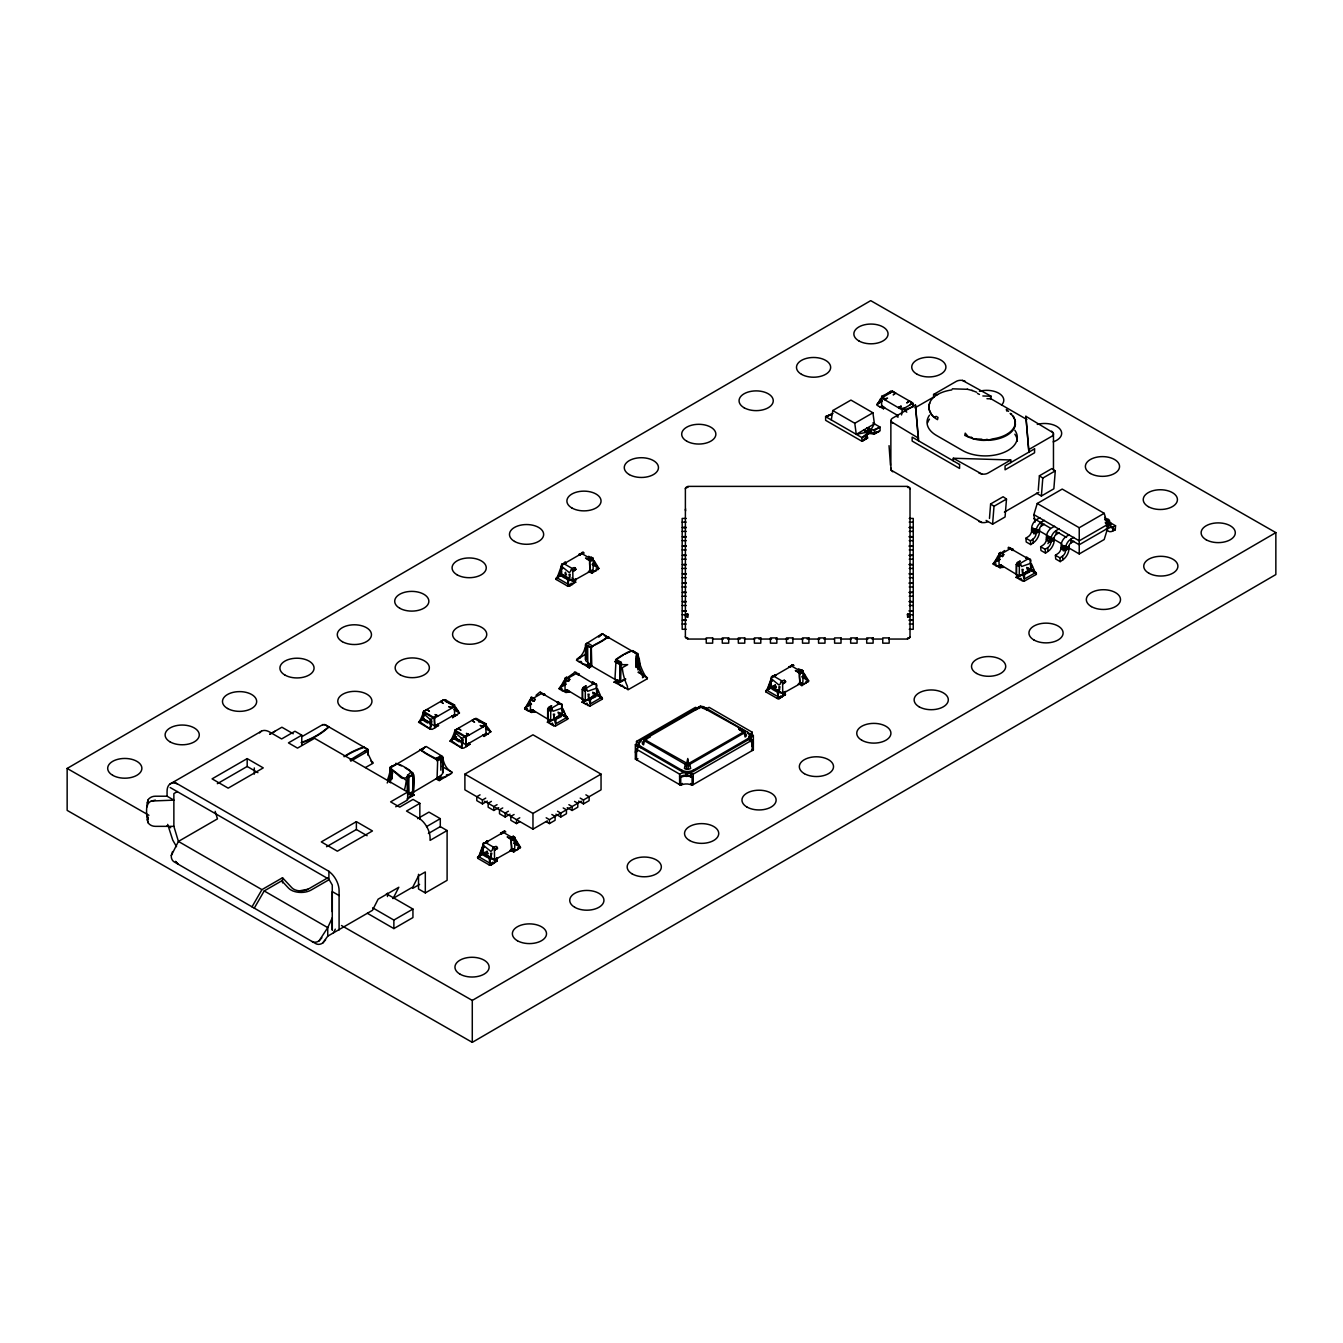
<?xml version="1.0" encoding="UTF-8"?>
<svg xmlns="http://www.w3.org/2000/svg" width="1343" height="1343" viewBox="0 0 1343 1343"><rect width="100%" height="100%" fill="white"/><g stroke="black" fill="none" stroke-linecap="round" stroke-linejoin="round"><path stroke-width="1.5" d="M332.275 911.763L332.275 891.601L339.091 895.529M494.761 859.755L514.705 848.541L514.856 838.502L511.7 839.996L507.15 836.924L510.239 838.015L513.261 836.286L514.638 837.629C507.688 838.955 514.218 849.011 510.004 850.472M573.159 580.898L593.102 569.684L593.237 559.645L590.081 561.139L585.531 558.067L588.637 559.158L591.642 557.429L593.018 558.772C586.068 560.098 592.599 570.154 588.385 571.614L592.095 573.142L598.894 568.475L594.026 560.568L593.136 560.467L594.966 562.667L593.74 563.456L597.215 566.444L592.381 564.026M782.952 693.374L802.896 682.16L803.03 672.121L799.891 673.615L795.341 670.543L798.43 671.634L801.452 669.905L802.829 671.248C795.879 672.574 802.409 682.63 798.195 684.091M312.046 941.493A8.159 6.648 -60 0 0 319.08 940.855L327.742 927.627L332.275 917.806L332.275 929.96L332.275 885.054L328.867 879.161L328.951 871.338L173.633 781.676M413.208 773.266L412.989 792.504L410.941 794.301L413.157 791.9C414.198 784.715 416.011 762.153 406.325 777.748L402.38 778.403L400.785 777.479L390.444 768.33L392.038 766.114L397.209 763.915L400.365 764.855A80.227 46.317 0 0 1 409.649 770.211L413.157 774.609L412.57 792.655M567.619 718.136L565.285 715.718L567.401 719.294L555.448 726.059L553.517 725.69L552.326 723.038L551.469 724.498L548.548 721.779L549.556 721.157C549.824 718.891 545.208 717.565 550.261 721.409L548.129 719.311L548.062 709.423L550.009 709.725L548.229 708.567L550.915 710.346L548.196 707.761L551.906 708.768L550.915 710.346L547.675 709.138L550.764 711.253L550.63 721.124L547.642 719.412L547.675 709.138L551.688 705.763L548.884 707.022L551.906 708.768L553.031 711.253L561.458 708.315L561.894 705.142L557.798 701.936L557.261 702.691L561.894 704.001M560.702 715.03L558.957 713.183L561.978 714.577L562.113 704.706L557.261 702.691M584.591 689.765L582.812 688.606L585.498 690.386L582.778 687.801L586.488 688.791L585.498 690.386L582.258 689.16L585.347 691.292L585.212 701.164L582.224 699.451L582.258 689.16L586.27 685.803L583.466 687.062L586.488 688.791L587.613 691.292L596.04 688.355L596.477 685.182L592.381 681.975L591.843 682.731L596.477 684.04M1018.598 564.967L1016.819 563.825L1019.505 565.588L1016.785 563.019L1020.495 564.01L1019.505 565.588L1016.265 564.379L1019.354 566.494L1019.219 576.382L1016.231 574.653L1016.265 564.379L1020.277 561.005L1017.474 562.264L1020.495 564.01L1021.62 566.494L1030.047 563.556L1030.484 560.384L1026.388 557.177L1025.851 557.933L1030.484 559.259M604.753 635.306C606.851 639.302 610.091 636.045 607.573 637.421L605.038 638.714A80.227 46.317 0 0 1 595.755 644.069L592.599 646.067L587.428 642.827L586.052 644.17L585.531 659.833L585.414 644.623L591.306 647.947L590.802 666.01L590.802 647.578L592.599 646.067A80.227 46.317 0 0 0 607.573 637.421L608.916 637.136L608.547 637.992L606.113 636.582M392.038 777.446L392.223 769.959L392.257 778.302M636.313 667.505L636.582 656.24M392.038 766.114L390.444 767.021L390.058 781.878L390.024 767.441L394.087 765.443M686.407 764.973L687.767 758.476L688.674 764.973M408.608 777.513L408.188 792.706L407.886 777.748L413.526 774.34L413.526 792.756L413.157 791.9L408.608 793.26L408.608 777.513L407.466 775.029M749.629 738.583L749.73 734.705L752.214 732.22L709.104 707.325A9.619 5.557 0 0 1 707.106 708.214M749.595 738.314L749.73 734.705L749.411 739.926M690.957 777.362L691.225 773.266L686.407 772.51A9.619 5.557 0 0 0 679.608 774.139L636.498 749.243L639.302 745.315A9.619 5.557 0 0 0 636.498 741.386L695.489 707.325L697.487 708.214M686.139 776.455L686.407 772.51L686.944 776.455M1106.179 529.058A9.619 5.557 -60 0 0 1108.143 528.471L1108.445 524.374L1110.997 523.149L1115.546 525.784L1115.244 529.864L1112.675 531.089A9.619 5.557 -60 0 1 1106.766 528.974M1108.143 528.471L1110.711 527.245L1110.997 523.149M1112.675 531.089L1112.978 526.993L1115.546 525.784M989.472 518.448L990.614 503.961L1003.103 496.759L1006.495 499.059L1005.068 516.971L992.595 524.173L986.098 520.429M992.595 524.173L994.005 506.261L1006.495 499.059M1038.257 490.279L1039.398 475.791L1051.888 468.589L1055.279 470.889L1053.852 488.802L1041.379 496.02L1036.511 493.2M1041.379 496.02L1042.789 478.091L1055.279 470.889M690.89 777.093L691.225 773.266L693.223 774.139L752.214 740.077A9.619 5.557 0 0 1 749.394 736.149L749.428 739.54M751.862 746.389L752.214 742.696L753.356 742.041A8.024 4.633 0 0 1 753.356 735.494L752.214 734.839A9.619 5.557 0 0 0 749.579 739.859M866.571 434.981L869.173 433.47L869.525 429.844M692.82 780.484L693.223 776.758L690.101 775.549A9.619 5.557 0 0 0 679.608 776.758L680.733 777.412A8.024 4.633 0 0 1 692.081 777.412L693.223 776.758M700.056 707.929L700.358 706.821L702.271 707.929M437.617 724.414L436.29 725.489L438.506 725.472L437.617 724.414L434.712 726.143L423.364 718.706M469.026 743.216L467.7 744.291L469.916 744.274L469.026 743.216L466.122 744.945L454.773 737.508M645.563 741.386L647.225 738.415L650.13 737.005L647.225 737.492L645.563 740.077L687.969 763.898L743.149 732.22C745.566 730.424 744.106 729.669 744.509 733.077L745.13 733.429A4.415 2.552 0 0 1 745.13 737.038L744.274 732.875A3.206 1.847 0 0 0 745.113 731.079L700.324 706.2L641.031 740.077A8.024 4.633 0 0 0 641.031 746.624L641.031 747.933L681.875 771.52A8.024 4.633 0 0 0 693.223 771.52L747.682 740.077A8.024 4.633 0 0 0 748.958 734.487M831.3 419.923L832.778 410.555L850.942 400.08L872.933 412.788L874.411 423.851L871.003 429.592L866.353 431.657L867.612 438.003L861.937 441.276L825.626 420.325L825.626 416.649L832.979 413.476M327.524 877.969L308.084 889.2A10.19 5.876 0 0 1 291.918 887.824L282.517 877.751L261.935 889.637L178.418 841.423L173.868 826.348L155.368 826.348A8.159 6.648 0 0 1 148.301 823.024C145.984 815.889 145.984 806.69 148.301 799.538A8.159 6.648 0 0 1 155.368 796.214L167.069 796.214L173.868 800.143L151.289 801.032A8.159 6.648 0 0 0 147.21 806.807M636.213 653.957L632.822 650.6L628.104 652.043A80.227 46.317 0 0 0 616.084 659.363L614.926 679.659L619.878 680.448L619.878 664.701L621.003 662.217L622.145 664.701L627.685 664.667L622.296 667.672A36.832 21.841 64.1 0 0 627.45 686.323L627.517 689.58L628.44 689.53L647.108 678.853L645.328 675.999A36.832 20.615 56 0 1 638.462 658.339L636.464 659.598L638.546 667.169M534.95 712.075L531.425 712.394L524.828 709.087L529.545 700.375L530.451 700.274L529.26 702.809L526.355 706.267L531.19 703.833M569.533 692.115L566.007 692.434L559.41 689.127L564.127 680.414L565.034 680.313L563.842 682.848L560.938 686.29L565.772 683.872M584.44 700.727L581.939 702.154L590.03 706.082L601.983 699.334L599.868 695.741L602.201 698.175M882.317 401.204L877.197 404.109L882.989 396.89L880.471 398.804L876.979 405.267L883.493 408.742L884.567 407.802L881.579 405.233M1003.54 567.317L1000.015 567.636L993.434 564.329L998.134 555.616L999.041 555.515L997.849 558.067L994.945 561.508L999.78 559.091M1018.447 575.929L1015.946 577.372L1024.037 581.301L1036.007 574.535L1033.875 570.96L1036.208 573.377M434.914 727.856L436.374 725.875L438.506 725.472L432.328 729.316L430.314 729.199L418.613 722.299L420.174 720.268A48.516 25.567 -51.1 0 0 423.129 713.167L423.633 711.404L427.04 709.608L429.34 711.32L427.04 709.608M466.323 746.658L467.8 744.677L469.916 744.274L463.738 748.118L461.723 748.001L450.023 741.101L451.584 739.07A48.516 25.567 -51.1 0 0 454.555 731.969L455.059 730.189L458.45 728.41L460.75 730.122L458.45 728.41M393.146 898.383L398.821 887.253L378.122 899.189L372.447 910.336L327.742 936.155L322.773 942.987A8.159 6.648 -60 0 1 315.739 943.625L174.254 861.937A8.159 6.648 -60 0 1 171.3 855.525L178.418 841.423L217.448 818.877L215.182 811.34M560.149 714.61L558.487 712.831L561.978 714.577M868.333 433.722L869.106 429.978M408.943 794.821L440.823 775.935L436.593 778.89L438.489 778.705L437.6 779.141L439.228 780.518L438.489 778.705L435.871 778.789L439.228 780.518L451.718 773.316L452.054 772.309L441.965 766.417M585.833 643.985L602.285 633.661L607.573 637.421M423.582 748.689L419.536 750.233L426.184 746.473L442.636 756.545M601.714 634.567L598.592 637.002L601.865 633.896M1008.005 548.162L1008.576 547.256L1011.95 549.908L1013.377 549.673L1012.991 550.512L1011.195 549.472M430.314 729.199L431.892 721.09L423.129 713.167L424.119 715.668L422.004 719.697L420.174 720.268L420.779 722.5L430.314 729.199L429.29 727.402L430.952 726.496L429.172 722.131L430.515 722.064L429.794 718.941L430.902 719.579L437.029 715.383L437.617 716.306L434.981 714.577L437.029 715.383M461.723 748.001L463.318 739.892L454.555 731.969L455.529 734.47L453.414 738.499L451.584 739.07L452.205 741.302L461.723 748.001L460.699 746.204L462.361 745.298L460.599 740.933L461.925 740.866L461.203 737.743L462.328 738.381L468.438 734.185L469.026 735.108L466.39 733.379L468.438 734.185M912.887 407.03L912.887 402.967L892.188 391.115L881.696 396.336L881.579 406.123L897.913 415.558M392.257 766.769L424.136 747.883M646.084 740.832L646.336 739.859M1010.272 548.162L1013.042 549.102L1011.95 549.908M867.612 434.074L869.307 428.182M390.444 778.453L392.005 772.41L390.024 771.151A36.832 20.615 -56 0 1 387.456 779.947M567.518 586.035L556.17 579.471L557.479 576.802L559.427 575.996L558.671 574.132L561.928 574.384L561.324 576.063L559.779 575.157L559.746 571.463L561.492 572.068L560.669 568.811L562.532 568.744L561.458 566.192L569.247 572.605L570.54 571.446C570.372 568.878 575.576 565.47 575.912 569.314L572.806 571.446L572.957 581.318L575.526 579.051L573.31 581.603L575.526 579.051L575.912 579.874L573.713 580.881L575.627 582.123L569.516 586.152L567.518 586.035L570.204 574.317L568.979 574.418L569.717 577.238L568.274 578.027L569.113 580.159L567.619 580.73L568.374 583.097L566.813 583.433L558.335 578.548L557.479 576.802L561.676 565.319L566.31 562.885L565.017 562.18L566.31 562.885M489.121 864.892L477.772 858.328L479.098 855.659L481.046 854.853L480.29 852.99L483.547 853.241L482.926 854.92L481.382 854.014L481.348 850.32L483.094 850.942L482.288 847.685L484.151 847.601L483.077 845.066L490.866 851.462L492.159 850.304C491.974 847.735 497.179 844.327 497.514 848.172L494.425 850.304L494.56 860.175L497.128 857.908L494.929 860.46L497.128 857.908L497.514 858.748L495.332 859.738L497.229 860.981L491.135 865.01L489.121 864.892L491.807 853.174L490.581 853.275L491.337 856.095L489.893 856.884L490.732 859.016L489.221 859.587L489.994 861.954L488.416 862.29L479.955 857.405L479.098 855.659L483.295 844.176L487.929 841.742L486.636 841.037L487.929 841.742M784.497 692.787L783.523 693.341L785.37 692.938L784.681 692.3L783.523 693.341L785.42 694.6L779.309 698.629L777.312 698.511L779.998 686.793L778.772 686.877L779.528 689.714L778.084 690.503L778.906 692.635L777.412 693.206L778.185 695.573L776.607 695.909L768.129 691.024L767.289 689.278L771.486 677.795L776.103 675.361L774.827 674.656L776.103 675.361M1034.983 522.276L1033.858 514.621L1037.249 503.491L1062.212 489.07L1104.198 513.311L1107.606 524.458L1107.606 528.387L1104.198 539.517L1079.235 553.937L1065.234 545.846M171.3 855.525L172.559 851.546M147.21 802.879L148.301 799.538M365.447 767.558L372.683 763.428L373.001 762.404L370.886 761.078M585.833 653.957L576.416 660.202L589.241 667.706L591.743 666.262M647.108 678.853L647.444 677.846L642.693 674.052L638.194 672.39M390.628 780.401L392.693 772.796L390.444 768.33L406.325 780.451L405.821 783.523A36.832 21.841 -64.1 0 1 404.478 789.785M453.8 706.603L455.781 707.308L459.44 712.965L452.641 717.632L454.673 714.61L454.219 704.924M485.528 728.309L489.288 729.753L486.267 727.419L485.797 724.834L490.85 731.75L484.051 736.434L486.082 733.412L485.629 723.726M534.715 711.555L530.485 709.507L530.334 699.468L533.96 701.298L535.186 699.384L531.14 697.118L530.955 698.931M569.298 691.595L565.067 689.53L564.916 679.491L568.542 681.321L569.768 679.407L566.511 677.275L564.916 678.181L565.537 678.97L572.303 674.152M1003.305 566.813L999.074 564.748L998.94 554.709L1002.55 556.539L1003.775 554.625L1000.518 552.477L998.94 553.4L999.545 554.172L1004.631 550.563M558.403 702.943L558.738 702.154L557.949 702.574L560.518 703.782M542.589 694.23L544.402 695.271L544.788 694.432L543.361 694.667L539.987 692.014L536.042 695.321M578.984 675.294L579.37 674.455L577.943 674.69L574.569 672.037L572.252 675.093M455.227 707.795L457.862 710.951L454.119 709.507M866.839 430.985L868.602 429.961L866.839 430.985L863.633 430.079L866.201 432.379L856.263 434.343L854.786 423.263L832.778 410.555M585.833 646.688L584.759 648.837A36.832 22.949 61.5 0 1 580.142 656.693L579.186 657.919L580.075 657.852L580.142 656.693L576.751 659.195M333.417 932.865L335.297 929.155M565.453 682.714L566.058 681.572M999.461 557.916L1000.065 556.791M687.717 759.886L687.717 764.671L686.407 766.282M899.055 407.047L898.652 407.802L901.287 406.073L899.055 407.047L903.369 408.742L912.434 403.504L909.446 401.037L906.928 402.816L909.446 401.037M543.361 694.667L544.452 693.861L542.438 693.659M577.943 674.69L579.034 673.884L576.265 672.944M418.613 722.299L423.633 718.656M450.023 741.101L456.687 736.635M511.213 850.555L513.714 851.999L520.513 847.332L515.645 839.425L514.738 839.325L516.568 841.524L515.343 842.313L518.834 845.301L514 842.884M799.404 684.175L801.905 685.618L808.704 680.951L803.836 673.044L802.929 672.944L804.759 675.143L803.534 675.932L807.025 678.92L802.174 676.503M252.014 906.827L261.935 889.637M254.28 908.137L264.202 890.946L281.745 880.823L288.527 888.109A14.269 8.243 0 0 0 311.173 890.023L328.901 879.799M569.516 586.152L571.245 583.231L572.101 584.692L573.343 582.577L575.627 582.123L574.015 581.351L575.627 582.123M491.135 865.01L492.864 862.088L493.72 863.549L494.963 861.434L497.229 860.981L495.634 860.208L497.229 860.981M779.309 698.629L781.038 695.708L781.911 697.168L783.137 695.036L785.42 694.6L783.825 693.827L785.42 694.6M452.641 717.632L453.984 715.517L456.738 715.248L454.824 714.778L454.891 715.668L456.738 715.248M484.051 736.434L485.394 734.319L488.147 734.05L486.233 733.58L486.3 734.47L488.147 734.05M322.74 724.901L325.207 724.784L367.898 749.394L367.898 755.135M881.696 396.336L881.881 397.528M887.001 393.952L890.778 391.098M615.396 679.541L619.123 681.774L615.396 679.541L617.528 681.489L615.396 679.541L616.42 681.17L614.204 682.126L628.44 689.53M624.545 654.427A80.227 46.317 0 0 1 631.26 651.103C638.16 650.163 641.803 662.116 638.412 669.066L638.278 663.492M867.612 438.003L863.062 440.622L866.285 436.576M1018.447 565.722L1016.651 564.681L1016.601 575.509L1020.059 579.74L1020.915 578.296L1022.107 580.931M885.255 398.804L884.567 399.677L887.555 398.149L885.255 398.804L881.864 397.075M785.151 692.132L783.12 694.079L785.319 691.527C780.719 693.341 786.36 693.089 785.319 691.527L782.751 693.794L782.616 683.923C790.221 680.666 780.568 678.165 780.35 683.923L779.041 685.081L771.268 678.668L772.343 681.22L770.462 681.287L771.285 684.544L769.539 683.94L769.573 687.633L771.117 688.539L771.721 686.861L768.481 686.609L769.237 688.472L767.289 689.278L765.963 691.947L777.312 698.511M439.228 780.518L441.797 777.58L446.363 776.405L446.497 774.844L449.939 774.34M555.801 578.514L556.858 577.742L556.17 579.471L558.285 575.895L558.487 576.818L561.089 575.106L563.59 575.324M477.42 857.371L478.477 856.616L477.772 858.328L479.904 854.752L480.106 855.676L482.708 853.963L485.209 854.182M766.232 690.487L768.095 688.371L768.297 689.295L772.275 687.196L774.172 688.036L772.393 686.928L766.232 690.487L765.963 691.947L766.652 690.218L765.611 690.99M319.08 940.855L321.884 937.767M322.773 942.987L325.577 939.899M531.425 712.394L532.466 711.303L531.274 711.303L531.425 712.394L529.511 710.413L527.363 710.581L527.346 708.617L524.828 709.087M566.007 692.434L567.048 691.326L565.856 691.343L566.007 692.434L564.094 690.453L561.945 690.621L561.928 688.64L559.41 689.127M1000.015 567.636L1001.055 566.545L999.864 566.545L1000.015 567.636L998.101 565.672L995.969 565.839L995.935 563.859L993.434 564.329M863.062 440.622L866.571 437.096M436.122 758.476L442.418 756.982L437.163 760.759L443.056 757.435L442.938 772.645L442.418 756.982L441.041 755.639L436.122 758.476A80.227 46.317 0 0 1 423.431 751.526L419.738 749.512L420.896 750.233A80.227 46.317 0 0 0 431.758 756.932L437.667 760.39L437.063 778.504L440.672 776.506M424.103 718.908L423.364 719.596L423.398 711.488L443.324 699.938L445.154 699.686L454.908 705.31L447.169 701.869M455.512 737.71L454.773 738.398L454.807 730.29L474.75 718.74L476.564 718.488L486.317 724.112L478.595 720.671L478.981 722.181M501.829 833.701L501.375 832.912L504.632 831.3L501.829 833.701L500.586 833.029L500.872 833.852L503.507 831.955C496.809 837.629 504.33 828.48 505.774 831.955M895.244 393.046L893.196 394.892L895.831 393.163L892.188 391.115M302.007 742.729A80.227 46.317 0 0 0 328.867 726.899L325.359 729.501A80.227 46.317 0 0 1 305.986 740.698L301.117 742.561M902.462 408.742L901.556 414.953M582.039 552.443C584.759 551.234 578.85 556.64 578.984 554.172C580.713 556.791 583.198 550.059 584.155 553.098M791.833 664.903C794.569 663.711 788.643 669.099 788.777 666.648C790.523 669.267 792.991 662.535 793.965 665.574M500.872 833.852L504.632 831.3M589.241 667.706L586.236 664.953L589.241 667.706L590.87 666.329L589.98 665.91L589.241 667.706L585.548 664.483L582.107 663.593L581.234 661.528L578.531 661.528M866.839 433.755L861.937 437.617L861.937 441.276M572.806 571.446L575.912 569.314L572.655 570.523L571.682 568.945M494.425 850.304L497.514 848.172L494.274 849.397L493.284 847.802M420.896 750.233L425.613 746.725M592.599 646.067L591.306 647.947L587.646 645.832L587.798 663.694L619.526 682.009M782.616 683.923L785.705 681.791L782.465 682.999L781.475 681.421M531.929 697.235L530.552 698.595L533.96 701.298M566.511 677.275L565.134 678.618L568.542 681.321M1000.518 552.477L999.142 553.836L1002.55 556.539M1030.753 544.587L1026.203 541.968L1025.918 538.224L1028.469 536.478A4.818 2.787 -60 0 0 1031.508 531.643L1036.041 534.262A4.818 2.787 -60 0 1 1033.019 539.097L1030.45 540.843L1030.753 544.587L1033.304 542.841A9.619 5.557 -60 0 0 1039.448 532.634L1034.916 530.015A9.619 5.557 -60 0 1 1033.825 533.876M1045.492 553.098L1040.959 550.479L1040.657 546.735L1043.226 545.006A4.818 2.787 -60 0 0 1046.264 540.155L1050.797 542.773A4.818 2.787 -60 0 1 1047.758 547.625L1045.19 549.354L1045.492 553.098L1048.06 551.369A9.619 5.557 -60 0 0 1054.205 541.145L1049.655 538.526A9.619 5.557 -60 0 1 1047.943 543.663M1060.248 561.626L1055.699 558.99L1055.413 555.247L1057.982 553.517A4.818 2.787 -60 0 0 1061.004 548.683L1065.536 551.301A4.818 2.787 -60 0 1 1062.514 556.136L1059.946 557.882L1060.248 561.626L1062.817 559.88A9.619 5.557 -60 0 0 1068.944 549.656L1064.411 547.037A9.619 5.557 -60 0 1 1063.32 550.899M773.4 687.801L774.827 686.844M451.231 707.442L451.701 708.164L448.713 706.653L451.231 707.442L454.219 705.444M482.641 726.244L483.111 726.966L480.123 725.438L482.641 726.244L485.629 724.246M877.197 404.109L882.317 400.969M486.703 842.447L486.233 841.658L485.041 842.917L503.155 832.459M67.15 768.448L870.717 300.647L1275.85 532.617L1275.85 574.552L472.283 1042.353L67.15 810.383L67.15 768.448L148.905 815.268M472.283 1042.353L472.283 1000.417L1275.85 532.617M169.99 784.01L261.432 731.196M563.842 563.825L581.553 553.601M269.825 734.185L281.896 727.218L293.227 733.765M269.977 734.185L275.08 731.23M177.444 791.531L173.868 793.595L173.868 826.348M556.438 578.01L562.599 574.451M247.179 758.61L212.076 778.856L228.176 788.156L263.262 767.894L247.179 758.61L247.179 766.467L217.348 783.691M575.526 569.617L573.713 570.657L575.526 569.617L574.485 567.602M591.273 570.439L589.527 571.363L592.498 570.523L590.114 571.413L589.611 561.475L591.273 559.695L589.409 560.635L593.018 558.772L588.855 559.897L591.642 557.429L593.237 558.335L588.587 556.338M892.894 391.468L881.612 397.964L901.556 409.531L904.796 407.651M301.772 745.264L301.772 735.175L288.443 742.88L297.508 748.118L314.531 738.297L407.651 792.051L407.651 799.908L395.732 806.79M302.209 736.468L323.092 724.414M854.786 423.263L872.933 412.788M856.263 434.343L874.411 423.851M909.647 404.847L912.434 402.967M915.439 404.965L892.742 418.059A6.413 3.71 0 0 0 891.08 421.635L918.444 438.137L918.444 440.756L915.439 404.965L918.444 438.137M933.586 397.092L933.586 394.473L956.283 381.378A6.413 3.71 0 0 1 962.478 380.422L991.067 396.219L991.067 398.837L986.954 398.72M867.612 434.343L861.937 437.617L825.626 416.649L832.291 413.812M868.602 429.961L867.041 428.115L874.411 430.398L880.085 427.124L880.085 430.801L874.411 434.074L869.173 433.47M914.969 407.852L934.056 396.823M364.356 751.442L367.898 749.394L363.399 747.061A80.227 46.317 0 0 0 343.926 756.646M350.053 759.97L367.445 749.394M350.741 761.145L368.133 751.106L367.445 749.931M433.974 717.363L434.712 726.143L454.673 714.61M533.289 698.276L541.464 693.576M567.871 678.316L576.046 673.598M525.046 707.929L531.526 704.185M559.628 687.969L566.108 684.225M409.514 776.724L413.157 774.609L409.363 775.985M465.383 736.165L466.122 744.945L486.082 733.412M550.999 708.5L559.158 703.782M585.582 688.539L593.74 683.822M356.382 821.647L321.296 841.91L337.378 851.193L372.464 830.948L356.382 821.647L356.382 829.521L326.55 846.728M407.651 792.051L390.628 801.872L399.71 807.126L413.04 799.421L419.839 803.349L419.839 819.381M412.385 793.142L414.265 794.938L407.13 799.051L409.984 796.315L414.265 794.938L412.183 793.814L414.265 794.938L410.673 795.996L411.478 794.871L414.265 794.938M624.898 688.304L622.027 685.148L621.339 686.239L617.662 682.664L614.204 682.126L616.706 680.683M553.517 725.69L547.356 722.131L549.858 720.687M560.3 715.181L550.999 720.553L557.983 716.91M594.882 695.221L585.582 700.593L594.311 696.027M551.553 720.704L560.149 715.752M586.136 700.744L594.731 695.792M625.099 678.97L620.097 681.858L625.284 679.038M620.667 682.009L625.804 679.054M485.73 798.111L482.473 799.992L464.896 789.835L464.896 774.122L532.97 734.806L601.043 774.122L601.043 789.835L583.466 799.992L580.21 798.111M1010.742 462.596L1010.742 459.977L988.045 473.089A6.413 3.71 0 0 1 981.851 474.045L953.278 458.248L953.278 460.867M1028.889 449.502L1051.586 436.408A6.413 3.71 0 0 0 1053.248 432.815L1025.884 416.313L1028.889 452.121L1025.884 416.313M419.839 803.349L406.509 811.054L418.546 818.005A16.301 9.418 60 0 1 430.079 837.965L430.079 840.382L447.101 830.545L447.101 880.336L425.311 892.91L418.512 888.982L418.512 874.31M417.606 818.659L428.954 812.112L440.286 818.659L440.286 826.935M480.055 794.838L476.799 796.718L476.799 800.646L482.473 803.92L487.341 801.116M426.503 826.633L440.286 818.659M428.383 833.499L440.286 826.616L447.101 830.545M491.387 801.402L488.147 803.265L488.147 807.193L493.821 810.467L498.689 807.663M484.605 801.217L493.821 806.539L497.061 804.675M1004.396 512.119L1038.878 492.209M502.735 807.949L499.495 809.812L499.495 813.74L505.169 817.014L510.038 814.211M495.349 807.428L505.169 813.086L508.409 811.222M514.084 814.496L510.844 816.359L510.844 820.304L516.518 823.578L519.758 821.698M753.356 735.494L753.356 749.898L692.081 785.286A8.024 4.633 0 0 0 680.733 785.286L635.357 759.08L635.357 744.66L636.498 744.005L638.58 745.818A9.619 5.557 0 0 1 639.117 746.859M700.022 707.325L645.563 738.768L645.563 740.077M506.093 813.623L516.518 819.65L519.758 817.769M1039.868 517.71L1036.796 519.472A7.387 4.264 -60 0 0 1031.659 527.413L1036.208 530.049A7.387 4.264 -60 0 1 1041.345 522.091L1044.401 520.329M464.896 774.122L532.97 813.422L601.043 774.122M483.295 843.051L484.672 842.833M773.232 676.536L791.346 666.078M392.844 898.568L412.838 887.018L418.512 875.888L425.311 871.96L425.311 892.91M1039.532 529.176L1036.125 531.14L1031.575 528.521L1031.575 530.77L1034.983 528.806L1039.532 531.425L1039.532 529.176A2.568 1.477 -60 0 1 1041.345 526.02L1041.345 522.091M412.704 888.361L419.604 884.365M1041.345 526.02L1044.401 524.257M1031.575 530.77L1036.125 533.389L1039.532 531.425M1001.878 553.534L1010.054 548.817M486.2 851.898L482.674 853.057L483.077 843.74L486.905 841.809M774.877 676.066L774.407 675.277L771.268 677.359L770.865 686.676L774.391 685.518M478.058 856.868L484.219 853.309L485.981 854.417M1054.608 526.221L1051.552 527.984A7.387 4.264 -60 0 0 1046.415 535.941L1050.948 538.56A7.387 4.264 -60 0 1 1056.085 530.603L1059.157 528.84M497.128 848.474L495.332 849.515L497.128 848.474L496.087 846.459M512.875 849.296L511.129 850.22L514.117 849.38L511.733 850.27L511.23 840.332L512.875 838.552L511.011 839.493L514.638 837.629L510.474 838.754L513.261 836.286L514.856 837.193M785.319 682.093L783.523 683.134L785.319 682.093L784.278 680.062M801.066 682.915L799.32 683.839L802.308 682.999L799.908 683.889L799.421 673.951L801.066 672.171L799.203 673.112L802.829 671.248L798.649 672.373L801.452 669.905L803.03 670.812L798.397 668.814M516.854 819.834L532.97 829.135L547.306 820.858M546.181 817.769L549.421 819.65L559.846 813.623M557.53 811.222L560.77 813.086L570.59 807.428M568.878 804.675L572.118 806.539L581.334 801.217M993.635 563.187L1000.115 559.443M546.181 821.698L549.421 823.578L555.095 820.304L555.095 816.359L551.855 814.496M555.901 814.211L560.77 817.014L566.444 813.74L566.444 809.812L563.204 807.949M567.25 807.663L572.118 810.467L577.792 807.193L577.792 803.265L574.552 801.402M578.598 801.116L583.466 803.92L589.124 800.646L589.124 796.718L585.884 794.838M1054.272 537.687L1050.864 539.651L1046.331 537.032L1046.331 539.282L1049.739 537.318L1054.272 539.936L1054.272 537.687A2.568 1.477 -60 0 1 1056.085 534.548L1056.085 530.603M1056.085 534.548L1059.157 532.768M496.306 859.167L495.332 859.738L497.179 859.319L496.49 858.681M372.666 907.818L393.868 920.073L412.939 909.06L412.939 917.571L393.868 928.584L367.361 913.274M1046.331 539.282L1050.864 541.9L1054.272 539.936M1037.249 503.491L1079.235 527.732L1104.198 513.311M1069.364 534.732L1066.308 536.512A7.387 4.264 -60 0 0 1061.155 544.452L1065.704 547.071A7.387 4.264 -60 0 1 1070.841 539.131L1073.896 537.351M1019.589 563.758L1027.748 559.041M1069.028 546.198L1065.62 548.162L1061.088 545.543L1061.088 547.81L1064.479 545.846L1069.028 548.464L1069.028 546.198A2.568 1.477 -60 0 1 1070.841 543.059L1070.841 539.131M1070.841 543.059L1073.896 541.279M644.439 740.732L643.582 744.895A4.415 2.552 0 0 1 643.582 741.286L644.439 738.113A3.206 1.847 0 0 0 644.439 740.732L685.283 764.318A3.206 1.847 0 0 0 689.815 764.318L744.274 732.875M1106.464 526.842L1109.872 524.878L1109.872 522.612L1106.464 524.576A2.568 1.477 -60 0 0 1106.229 523.669M1107.606 524.458L1079.235 540.826L1033.858 514.621M1028.889 570.439L1019.589 575.794L1024.827 573.058M1020.143 575.962L1028.738 570.993M1061.088 547.81L1065.62 550.429L1069.028 548.464M1107.606 528.387L1079.235 544.754L1071.983 540.574M641.031 746.624L681.875 770.211A8.024 4.633 0 0 0 693.223 770.211L747.682 738.768A8.024 4.633 0 0 0 747.682 732.22L703.43 706.67L700.324 706.2L700.744 707.089M423.633 711.404L434.662 718.001L454.673 706.485L443.324 699.938M455.059 730.189L466.088 736.803L486.082 725.287L474.75 718.74M642.458 677.745L643.196 677.308A36.496 17.073 59.2 0 1 638.664 667.723M421.299 719.999L423.952 718.555M452.709 738.801L455.361 737.357M581.939 702.154L584.087 701.012L583.131 701.801L586.052 704.538L586.908 703.077L588.1 705.713M547.356 722.131L549.556 721.157L548.011 720.268L549.102 719.462M1015.946 577.372L1018.145 576.416L1017.104 574.871M440.823 701.449L443.072 703.396L440.823 701.449L444.231 699.686M472.249 720.251L474.482 722.198L472.249 720.251L475.657 718.488M614.204 682.126L616.42 681.17L615.749 679.843M565.084 563.59L564.614 562.801L561.458 564.883L561.609 574.77M589.611 561.475L593.237 559.645M799.421 673.951L803.03 672.121M511.23 840.332L514.856 838.502M583.03 552.443L579.773 554.055L580.226 554.844M792.823 664.919L789.566 666.531L790.02 667.32M679.608 774.139L679.608 784.631L681.438 783.792M602.856 633.913L603.276 634.332M575.14 672.289L576.113 672.289M540.558 692.249L544.402 695.271M1009.147 547.508L1012.807 549.908M873.689 433.722L878.96 431.456L871.943 433.319L870.919 429.76M873.42 429.961L880.085 427.124L872.832 422.944M912.552 406.929L904.04 409.917L903.369 408.742M437.063 778.504L440.219 777.396L437.7 778.537L442.636 773.618L442.636 757.855M565.302 562.952L561.676 564.194L563.053 563.976M775.096 675.428L771.486 676.671L772.846 676.452M771.402 687.247L774.978 686.038L773.232 687.28M872.849 433.47L878.96 431.456M825.626 416.649L831.502 414.735M583.685 699.502L582.593 700.307L584.138 701.197L582.711 699.35L582.644 689.463L584.44 690.503M151.289 801.032L155.368 800.143M299.405 890.862L308.084 889.2M1025.851 557.933L1027.328 557.395L1026.539 557.832L1029.107 559.041M591.843 682.731L593.321 682.177L592.532 682.613L595.1 683.822M631.26 651.103L637.807 653.521L638.177 659.782M884.567 407.802L882.838 407.114L884.248 407.718L883.493 408.742L882.015 407.063L879.514 406.761M395.849 763.26L397.209 763.915A80.227 46.317 0 0 1 401.322 765.846M396.135 764.016L397.209 763.915M952.305 388.815L967.548 389.302M897.242 416.985L898.266 416.968M686.189 518.432L682.177 518.432L682.177 527.363L686.189 527.363M909.228 518.432L913.24 518.432L913.24 527.363L909.228 527.363M682.177 522.125L686.189 522.125M909.228 522.125L913.24 522.125M686.189 527.681L682.177 527.681L682.177 536.629L686.189 536.629M909.228 527.681L913.24 527.681L913.24 536.629L909.228 536.629M682.177 531.392L686.189 531.392M909.228 531.392L913.24 531.392M686.189 536.948L682.177 536.948L682.177 545.896L686.189 545.896M909.228 536.948L913.24 536.948L913.24 545.896L909.228 545.896M682.177 540.658L686.189 540.658M909.228 540.658L913.24 540.658M686.189 546.215L682.177 546.215L682.177 555.163L686.189 555.163M909.228 546.215L913.24 546.215L913.24 555.163L909.228 555.163M682.177 549.925L686.189 549.925M909.228 549.925L913.24 549.925M686.189 555.482L682.177 555.482L682.177 564.429L686.189 564.429M909.228 555.482L913.24 555.482L913.24 564.429L909.228 564.429M682.177 559.192L686.189 559.192M909.228 559.192L913.24 559.192M686.189 564.748L682.177 564.748L682.177 573.696L686.189 573.696M909.228 564.748L913.24 564.748L913.24 573.696L909.228 573.696M682.177 568.442L686.189 568.442M909.228 568.442L913.24 568.442M686.189 574.015L682.177 574.015L682.177 582.946L686.189 582.946M909.228 574.015L913.24 574.015L913.24 582.946L909.228 582.946M682.177 577.708L686.189 577.708M909.228 577.708L913.24 577.708M686.189 583.265L682.177 583.265L682.177 592.213L686.189 592.213M909.228 583.265L913.24 583.265L913.24 592.213L909.228 592.213M682.177 586.975L686.189 586.975M909.228 586.975L913.24 586.975M686.189 592.532L682.177 592.532L682.177 601.479L686.189 601.479M909.228 592.532L913.24 592.532L913.24 601.479L909.228 601.479M682.177 596.242L686.189 596.242M909.228 596.242L913.24 596.242M686.189 601.798L682.177 601.798L682.177 610.746L686.189 610.746M909.228 601.798L913.24 601.798L913.24 610.746L909.228 610.746M682.177 605.508L686.189 605.508M909.228 605.508L913.24 605.508M686.189 611.065L682.177 611.065L682.177 620.013L686.189 620.013M909.228 611.065L913.24 611.065L913.24 620.013L909.228 620.013M682.177 614.775L688.187 614.775M907.213 614.775L913.24 614.775M686.189 620.332L682.177 620.332L682.177 629.279L686.189 629.279M909.228 620.332L913.24 620.332L913.24 629.279L909.228 629.279M682.177 624.025L686.189 624.025M909.228 624.025L913.24 624.025M706.636 639.05L687.784 639.05L687.784 638.043A2.401 1.393 0 0 1 685.383 636.649L685.383 488.768A2.401 1.964 0 0 1 687.784 486.804M712.915 639.05L723.39 639.05M727.57 639.05L740.127 639.05M744.324 639.05L754.783 639.05M758.98 639.05L771.537 639.05M775.717 639.05L788.291 639.05M792.471 639.05L802.946 639.05M807.126 639.05L819.683 639.05M823.88 639.05L834.339 639.05M840.617 639.05L851.093 639.05M855.273 639.05L867.847 639.05M872.027 639.05L882.485 639.05M888.781 639.05L907.616 639.05L907.616 638.043A2.401 1.393 0 0 0 910.017 636.649L910.017 488.768A2.401 1.964 0 0 0 907.616 486.804M933.586 394.473L937.699 394.607M982.858 395.967L991.067 396.219M953.278 458.248L1010.742 459.977M988.045 521.554A6.413 3.71 0 0 1 981.851 522.511L891.08 470.117A6.413 3.71 0 0 1 891.08 468.203M971.845 390.393L976.646 392.223M967.229 389.218L972.332 390.511M177.36 783.808L174.556 783.053A16.301 9.418 60 0 0 167.069 791.195L167.069 796.214M739.372 729.87L741.621 730.911M363.399 747.061L364.205 747.312A80.227 46.317 0 0 0 359.941 748.874M690.554 783.54L693.223 784.631L693.223 774.139M962.478 380.422L965.365 381.378M978.98 473.089L981.851 474.045M978.98 521.554L981.851 522.511M619.878 664.701L620.281 679.894L619.878 664.701L614.96 661.528L620.03 663.795L615.447 660.135L619.643 657.365A80.227 46.317 0 0 1 623.286 655.132M598.256 569.583L596.242 568.794L596.208 570.775L589.073 571.732L591.105 571.48L592.095 573.142M808.066 682.059L806.035 681.27L806.001 683.251L798.867 684.208L800.898 683.956L801.905 685.618M519.875 848.44L517.844 847.651L517.827 849.632L510.676 850.589L512.724 850.337L513.714 851.999M592.112 666.094L588.268 664.6L591.306 665.238L585.833 660.806L585.833 645.043M1011.615 413.98L1010.137 413.392L1013.814 416.867L1015.392 421.736L1014.553 426.184A29.563 17.073 0 0 1 992.544 438.892C983.512 442.233 973.138 439.497 964.761 435.367L965.231 433.151L968.723 437.298L971.392 437.197L973.222 438.792L981.699 439.195L983.194 440.336L987.139 439.329L988.364 440.336A29.731 17.157 0 0 0 1015.392 424.724L1015.056 419.923L1012.723 415.977M587.798 663.694L591.306 665.238L587.646 663.123M1003.775 554.625L1002.079 556.187L998.94 554.709M569.768 679.407L568.072 680.985L564.916 679.491M535.186 699.384L533.49 700.945L530.334 699.468M1027.563 568.425L1030.568 569.835L1030.702 559.947L1027.58 558.151M593.539 693.206L596.561 694.616L596.695 684.745L593.572 682.932M565.588 577.087L572.588 580.747L563.288 575.375M775.398 689.563L782.381 693.223L773.081 687.851M487.207 855.944L494.19 859.604L484.89 854.232M324.519 724.431L328.531 726.731M167.069 825.66L170.712 827.741M341.475 925.528L472.283 1000.417M990.026 398.25L1026.908 419.536M1105.339 519.993L1109.872 522.612M1105.339 522.259L1109.872 524.878M1105.407 523.048L1109.939 525.667A4.818 2.787 -60 0 0 1112.978 526.993M1110.711 527.245L1115.244 529.864M1033.858 518.549L1050.192 527.984M1057.445 532.181L1066.527 537.418M867.041 428.115L869.76 429.693M1038.995 530.703L1061.742 543.831M863.633 430.079L866.353 431.657M1025.918 538.224L1030.45 540.843M1040.657 546.735L1045.19 549.354M1055.413 555.247L1059.946 557.882M1010.624 548.666L1028.738 559.124M1000.904 565.504L1002.768 566.595L999.662 565.588L1002.55 565.974L1000.753 564.933L1019.018 575.962M791.917 666.229L800.092 670.946M582.123 553.752L590.282 558.47M774.223 676.452L782.381 681.17M564.413 563.976L572.588 568.693M773.232 688.405L781.811 693.374M563.439 575.946L572.017 580.898M604.333 635.071L636.062 653.386M616.084 659.363L621.003 662.217M576.617 673.447L594.882 684.477M566.897 690.285L568.76 691.393L565.655 690.369L568.542 690.755L566.746 689.714L585.011 700.744M688.674 766.282L687.918 762.337M542.035 693.408L558.369 702.859M532.315 710.246L534.161 711.354L531.073 710.329L533.96 710.716L532.164 709.675L550.429 720.704M423.481 712.294L432.547 717.531M454.891 731.096L463.973 736.333M503.726 832.61L511.901 837.327M301.772 735.175L294.956 731.247L281.627 738.952L269.59 732.002A16.301 9.418 60 0 0 259.602 732.892M486.032 842.833L494.19 847.551M485.041 854.803L493.636 859.755M247.179 766.467L257.906 772.661M356.382 829.521L367.109 835.715M386.431 893.75L412.939 909.06M170.158 787.518L328.867 879.161M264.202 890.946L327.742 927.627L327.742 936.155M802.006 677.006L808.704 680.951M592.213 564.53L598.894 568.475M454.421 709.994L459.44 712.965M485.83 728.796L490.85 731.75M513.815 843.387L520.513 847.332M751.492 750.099L752.214 750.552L752.214 740.077M1016.651 564.681L1019.354 566.494M582.644 689.463L585.347 691.292M548.062 709.423L550.764 711.253M636.448 653.302L638.026 655.535L635.793 659.984L637.841 667.589M1039.398 475.791L1042.789 478.091M990.614 503.961L994.005 506.261M638.345 672.071L641.753 674.455M751.022 741.856L753.356 743.351A8.024 4.633 0 0 0 752.349 744.056M905.35 411.092L906.777 412.15M587.798 645.093L591.306 647.947L591.524 665.876L591.239 646.587M571.883 577.994L574.686 580.31L573.713 580.881L575.576 580.461L574.888 579.823M328.951 871.338L331.587 873.705A16.301 9.418 60 0 1 339.091 890.51L339.091 929.96M1051.586 431.153L1053.248 432.815M891.08 421.635L892.742 423.297M891.08 470.117L892.742 471.779M912.434 403.504L913.122 404.679M176.521 846.661L172.743 840.114L167.69 824.384M513.714 840.584L514.319 841.725M1036.007 574.535L1031.491 563.875L1030.551 565.218L1032.431 566.528L1030.232 569.432L1031.928 570.49L1033.489 569.197L1032.733 571.06L1034.681 571.866L1033.841 573.612L1025.364 578.497L1023.786 578.161L1021.973 569.382L1023.198 569.466L1022.443 572.286L1025.548 574.183L1024.323 574.888L1023.886 573.092L1023.047 575.224L1024.558 575.794L1024.037 581.301M601.983 699.334L597.484 688.674L596.544 690L598.424 691.309L596.225 694.23L597.92 695.271L599.482 693.978L598.726 695.842L600.674 696.664L599.817 698.394L591.356 703.296L589.778 702.943L587.965 694.163L589.191 694.264L588.435 697.084L591.541 698.964L590.299 699.669L589.879 697.873L589.04 700.005L590.534 700.576L590.03 706.082M567.401 719.294L562.902 708.634L561.962 709.977L563.842 711.286L561.643 714.191L563.338 715.231L564.899 713.956L564.144 715.819L566.091 716.625L565.235 718.354L556.774 723.256L555.196 722.92L553.383 714.14L554.609 714.224L553.853 717.044L556.959 718.925L555.717 719.647L555.297 717.85L554.458 719.982L555.952 720.536L555.448 726.059M1008.526 411.378L1006.327 409.43L1006.797 411.092M372.683 763.428L368.133 754.078L368.133 751.106M979.45 394.439L977.435 393.432M147.21 819.7L148.301 823.024M870.449 429.743L871.003 433.252M452.054 772.309L449.939 770.882A36.832 22.949 -61.5 0 1 443.056 759.181M743.149 732.22L742.192 730.139L738.583 728.896L742.192 731.23L743.149 733.53M1062.514 556.136L1062.817 559.88M1047.758 547.625L1048.06 551.369M1033.019 539.097L1033.304 542.841M889.049 445.675L890.476 465.232M619.778 666.078L620.516 681.438L621.238 663.912M869.979 429.76L870.079 433.319M440.907 762.388L440.672 757.905L437.163 760.759L440.823 758.644L440.823 770.177M466.088 736.803L466.122 744.945M434.662 718.001L434.712 726.143M1079.235 527.732L1079.235 553.937M1065.62 548.162L1065.62 550.429M1053.466 433.789L1053.466 470.134M1050.864 539.651L1050.864 541.9M1036.125 531.14L1036.125 533.389M890.862 420.678L890.862 469.16M874.411 430.398L874.411 434.074M752.214 732.22L752.214 736.417M747.682 732.22L747.682 733.53M747.682 738.768L747.682 740.077M703.43 706.67L703.43 708.634M698.897 706.67L698.897 708.634M693.223 770.211L693.223 771.52M692.081 777.412L692.081 785.286M689.815 764.318L690.671 768.481A4.415 2.552 0 0 1 684.426 768.481L685.283 764.318M688.674 763.663L687.969 769.136L686.407 768.901L686.407 763.663M681.875 770.211L681.875 771.52M680.733 777.412L680.733 785.286M641.031 740.077L641.031 741.386A8.024 4.633 0 0 0 641.031 747.933M638.026 654.226L638.026 669.972M636.632 656.291L636.632 666.38M636.498 741.386L636.498 745.583M636.498 749.243L636.498 759.735A9.619 5.557 0 0 0 637.925 758.661M636.213 655.266L636.213 667.404M583.466 799.992L583.466 803.92M572.118 806.539L572.118 810.467M560.77 813.086L560.77 817.014M549.421 819.65L549.421 823.578M532.97 813.422L532.97 829.135M516.518 819.65L516.518 823.578M505.169 813.086L505.169 817.014M493.821 806.539L493.821 810.467M482.473 799.992L482.473 803.92M408.792 794.25L407.953 776.959M407.231 776.724L407.231 792.101M393.868 920.073L393.868 928.584M391.854 769.522L391.854 779.192M390.444 767.021L390.444 782.784M387.472 893.145L387.472 896.553M282.517 877.751L282.517 882.871M254.297 767.944L254.297 774.156M1108.445 524.374A4.818 2.787 -60 0 1 1107.068 524.677M1104.634 517.391A7.387 4.264 -60 0 1 1105.255 519.002L1109.788 521.621A7.387 4.264 -60 0 0 1104.651 519.607M344.815 756.562A80.227 46.317 0 0 1 358.564 749.428M910.017 488.768A2.401 1.393 0 0 0 907.616 487.391L907.616 486.384L687.784 486.384L687.784 487.391A2.401 1.393 0 0 0 685.383 488.768M687.784 638.613A2.401 1.964 0 0 1 685.383 636.649M910.017 636.649A2.401 1.964 0 0 1 907.616 638.613M685.702 509.047A2.401 1.393 0 0 0 685.383 509.736A2.401 1.964 0 0 0 685.702 510.726M951.784 389.94A29.563 17.073 0 0 0 929.776 402.648C926.788 409.447 931.505 416.548 937.532 419.654L938.002 417.438L936.172 416.347L934.191 417.354L931.606 414.769L928.936 409.011L928.936 406.006A29.731 17.157 0 0 1 929.843 403.068M1014.855 430.297A32.098 18.533 0 0 1 1003.036 452.792A32.098 18.533 0 0 1 962.528 450.493L936.424 435.417A32.098 18.533 0 0 1 929.474 415.222M1014.855 434.225A32.098 18.533 0 0 1 1017.306 441.31M927.644 422.625A32.098 18.533 0 0 1 929.474 419.15M699.082 707.442A8.024 4.633 0 0 0 695.489 708.634L695.489 709.943A8.024 4.633 0 0 1 697.151 709.205M703.245 707.442A8.024 4.633 0 0 1 706.838 708.634L706.838 709.943A8.024 4.633 0 0 0 705.176 709.205M679.608 784.631A9.619 5.557 0 0 1 682.479 783.473M753.356 749.898A8.024 4.633 0 0 1 752.349 749.209M636.347 758.375A8.024 4.633 0 0 1 635.357 759.08M635.357 752.533A8.024 4.633 0 0 1 636.347 753.222M635.357 744.66A8.024 4.633 0 0 1 637.556 748.84M637.102 749.713A8.024 4.633 0 0 1 635.357 751.207L636.498 751.862A9.619 5.557 0 0 0 637.69 751.022M890.426 391.568A48.516 22.495 56.5 0 1 890.124 393.23M405.2 767.944A80.227 46.317 0 0 1 412.183 772.561M389.806 780.518A36.496 17.073 -59.2 0 1 389.235 782.012M388.882 778.789A36.58 16.771 -58.9 0 1 387.204 782.986M643.885 677.04A36.546 17.224 58.8 0 1 639.335 667.303M446.145 701.734A48.516 22.495 -56.5 0 1 445.826 700.072M1037.3 424.422A17.09 9.871 0 0 1 1059.711 428.753A17.09 9.871 0 0 1 1053.197 441.864M979.416 391.283A17.09 9.871 0 0 1 999.259 393.499A17.09 9.871 0 0 1 1001.542 405.099M525.717 707.039L524.609 708.483L525.717 707.039M560.3 687.079L559.192 688.523L560.3 687.079M994.307 562.281L993.199 563.741L994.307 562.281M566.796 716.776L567.854 718.74L566.796 716.776M601.379 696.799L602.436 698.763L601.379 696.799M1035.386 572.017L1036.443 573.981L1035.386 572.017M619.123 663.173L615.312 661.797L619.123 663.173M487.056 851.261L486.619 853.006L488.097 853.846L487.056 851.261M565.437 572.403L565 574.149L566.494 574.989L565.437 572.403M775.247 684.88L774.793 686.626L776.288 687.465L775.247 684.88M428.165 721.577L427.779 723.054L424.64 721.258L425.127 719.831L428.165 721.577M459.575 740.379L459.188 741.856L456.049 740.06L456.536 738.633L459.575 740.379M488.684 856.196L488.231 857.976L489.473 858.681L488.684 856.196M567.065 577.339L566.612 579.118L567.854 579.823L567.065 577.339M776.875 689.815L776.405 691.595L777.647 692.3L776.875 689.815M409.514 794.015L413.157 791.9L409.514 794.015M487.66 855.625L487.173 857.388L484.017 855.592L484.588 853.879L487.66 855.625M566.041 576.768L565.554 578.531L562.398 576.735L562.986 575.022L566.041 576.768M775.851 689.244L775.347 691.007L772.208 689.211L772.779 687.498L775.851 689.244M530.468 702.12L528.605 703.984L530.468 702.12M565.05 682.16L563.187 684.023L565.05 682.16M999.058 557.362L997.194 559.225L999.058 557.362M569.835 584.49L568.475 586.287L568.24 584.323L569.835 584.49M491.454 863.348L490.094 865.144L489.859 863.18L491.454 863.348M779.628 696.967L778.285 698.763L778.05 696.799L779.628 696.967M423.028 718.589L422.004 719.697L423.549 720.603L423.028 718.589M454.438 737.391L453.414 738.499L454.958 739.405L454.438 737.391M561.021 714.392L559.981 715.148L562.482 714.912L561.021 714.392L565.084 716.642L561.021 714.392M595.604 694.432L594.563 695.17L597.064 694.952L595.604 694.432L599.666 696.681L595.604 694.432M1029.628 569.633L1028.57 570.389L1031.088 570.171L1029.628 569.633L1033.674 571.883L1029.628 569.633M561.173 716.541L558.016 718.354L557.53 716.591L560.602 714.829L561.173 716.541M595.755 696.581L592.599 698.377L592.112 696.631L595.184 694.868L595.755 696.581M1029.762 571.782L1026.623 573.595L1026.119 571.833L1029.191 570.087L1029.762 571.782M560.048 713.099L558.57 713.972L558.134 712.21L560.048 713.099M594.63 693.139L593.153 693.995L592.716 692.249L594.63 693.139M1028.637 568.341L1027.177 569.214L1026.724 567.451L1028.637 568.341M1034.563 448.847L1005.068 465.887L1005.068 469.815L1034.563 452.776L1034.563 448.847M1016.718 574.552L1018.85 576.667L1016.718 574.552M582.711 699.35L584.843 701.449L582.711 699.35M453.229 716.037L451.701 716.289L453.229 716.037M484.638 734.839L483.111 735.091L484.638 734.839M712.663 637.925L706.25 637.925L706.25 643.163L712.663 643.163L712.663 637.925M728.712 637.925L722.282 637.925L722.282 643.163L728.712 643.163L728.712 637.925M744.761 637.925L738.331 637.925L738.331 643.163L744.761 643.163L744.761 637.925M760.793 637.925L754.38 637.925L754.38 643.163L760.793 643.163L760.793 637.925M776.842 637.925L770.429 637.925L770.429 643.163L776.842 643.163L776.842 637.925M792.89 637.925L786.478 637.925L786.478 643.163L792.89 643.163L792.89 637.925M808.939 637.925L802.51 637.925L802.51 643.163L808.939 643.163L808.939 637.925M824.988 637.925L818.558 637.925L818.558 643.163L824.988 643.163L824.988 637.925M841.02 637.925L834.607 637.925L834.607 643.163L841.02 643.163L841.02 637.925M857.069 637.925L850.656 637.925L850.656 643.163L857.069 643.163L857.069 637.925M873.118 637.925L866.705 637.925L866.705 643.163L873.118 643.163L873.118 637.925M889.167 637.925L882.754 637.925L882.754 643.163L889.167 643.163L889.167 637.925M959.573 464.51L912.149 437.13L912.149 441.058L959.573 468.438L959.573 464.51M177.931 864.069L175.597 861.467L177.931 864.069M148.301 819.096L147.21 815.772L148.301 819.096M907.616 617.075L907.616 613.717A2.401 1.964 0 0 1 910.017 615.682A2.401 1.393 0 0 1 907.616 617.075M687.784 617.075L687.784 613.717A2.401 1.964 0 0 0 685.383 615.682A2.401 1.393 0 0 0 687.784 617.075M400.214 674.807A17.09 9.871 0 0 0 428.786 670.308A17.09 9.871 0 0 0 407.768 658.271A17.09 9.871 0 0 0 400.214 674.807M342.818 708.214A17.09 9.871 0 0 0 371.39 703.732A17.09 9.871 0 0 0 350.355 691.695A17.09 9.871 0 0 0 342.818 708.214M1090.432 473.491A17.09 9.871 0 0 0 1118.988 468.992A17.09 9.871 0 0 0 1097.97 456.956A17.09 9.871 0 0 0 1090.432 473.491M1148.299 506.63A17.09 9.871 0 0 0 1176.871 502.131A17.09 9.871 0 0 0 1155.836 490.094A17.09 9.871 0 0 0 1148.299 506.63M1206.182 539.768A17.09 9.871 0 0 0 1234.737 535.269A17.09 9.871 0 0 0 1213.719 523.233A17.09 9.871 0 0 0 1206.182 539.768M1148.785 573.176A17.09 9.871 0 0 0 1177.341 568.693A17.09 9.871 0 0 0 1156.323 556.657A17.09 9.871 0 0 0 1148.785 573.176M1091.389 606.6A17.09 9.871 0 0 0 1119.944 602.1A17.09 9.871 0 0 0 1098.927 590.064A17.09 9.871 0 0 0 1091.389 606.6M1033.976 640.007A17.09 9.871 0 0 0 1062.548 635.524A17.09 9.871 0 0 0 1041.53 623.488A17.09 9.871 0 0 0 1033.976 640.007M976.579 673.431A17.09 9.871 0 0 0 1005.152 668.932A17.09 9.871 0 0 0 984.134 656.895A17.09 9.871 0 0 0 976.579 673.431M919.183 706.838A17.09 9.871 0 0 0 947.755 702.339A17.09 9.871 0 0 0 926.737 690.302A17.09 9.871 0 0 0 919.183 706.838M861.786 740.245A17.09 9.871 0 0 0 890.359 735.763A17.09 9.871 0 0 0 869.341 723.726A17.09 9.871 0 0 0 861.786 740.245M804.39 773.669A17.09 9.871 0 0 0 832.962 769.17A17.09 9.871 0 0 0 811.944 757.133A17.09 9.871 0 0 0 804.39 773.669M746.993 807.076A17.09 9.871 0 0 0 775.566 802.594A17.09 9.871 0 0 0 754.548 790.557A17.09 9.871 0 0 0 746.993 807.076M689.597 840.5A17.09 9.871 0 0 0 718.169 836.001A17.09 9.871 0 0 0 697.135 823.964A17.09 9.871 0 0 0 689.597 840.5M632.2 873.907A17.09 9.871 0 0 0 660.773 869.425A17.09 9.871 0 0 0 639.738 857.388A17.09 9.871 0 0 0 632.2 873.907M457.61 641.383A17.09 9.871 0 0 0 486.183 636.901A17.09 9.871 0 0 0 465.165 624.864A17.09 9.871 0 0 0 457.61 641.383M457.14 574.838A17.09 9.871 0 0 0 485.696 570.339A17.09 9.871 0 0 0 464.678 558.302A17.09 9.871 0 0 0 457.14 574.838M399.744 608.245A17.09 9.871 0 0 0 428.299 603.762A17.09 9.871 0 0 0 407.282 591.726A17.09 9.871 0 0 0 399.744 608.245M342.347 641.669A17.09 9.871 0 0 0 370.903 637.17A17.09 9.871 0 0 0 349.885 625.133A17.09 9.871 0 0 0 342.347 641.669M284.951 675.076A17.09 9.871 0 0 0 313.507 670.593A17.09 9.871 0 0 0 292.489 658.557A17.09 9.871 0 0 0 284.951 675.076M227.538 708.5A17.09 9.871 0 0 0 256.11 704.001A17.09 9.871 0 0 0 235.092 691.964A17.09 9.871 0 0 0 227.538 708.5M170.141 741.907A17.09 9.871 0 0 0 198.714 737.425A17.09 9.871 0 0 0 177.696 725.388A17.09 9.871 0 0 0 170.141 741.907M112.745 775.331A17.09 9.871 0 0 0 141.317 770.832A17.09 9.871 0 0 0 120.299 758.795A17.09 9.871 0 0 0 112.745 775.331M460.011 974.162A17.09 9.871 0 0 0 488.567 969.663A17.09 9.871 0 0 0 467.549 957.626A17.09 9.871 0 0 0 460.011 974.162M517.408 940.738A17.09 9.871 0 0 0 545.963 936.239A17.09 9.871 0 0 0 524.945 924.219A17.09 9.871 0 0 0 517.408 940.738M916.799 374.076A17.09 9.871 0 0 0 945.354 369.577A17.09 9.871 0 0 0 924.337 357.54A17.09 9.871 0 0 0 916.799 374.076M858.916 340.937A17.09 9.871 0 0 0 887.488 336.438A17.09 9.871 0 0 0 866.47 324.402A17.09 9.871 0 0 0 858.916 340.937M801.519 374.344A17.09 9.871 0 0 0 830.092 369.862A17.09 9.871 0 0 0 809.074 357.826A17.09 9.871 0 0 0 801.519 374.344M571.933 508.007A17.09 9.871 0 0 0 600.489 503.524A17.09 9.871 0 0 0 579.471 491.488A17.09 9.871 0 0 0 571.933 508.007M686.726 441.175A17.09 9.871 0 0 0 715.299 436.693A17.09 9.871 0 0 0 694.264 424.657A17.09 9.871 0 0 0 686.726 441.175M514.537 541.43A17.09 9.871 0 0 0 543.092 536.931A17.09 9.871 0 0 0 522.074 524.895A17.09 9.871 0 0 0 514.537 541.43M744.123 407.768A17.09 9.871 0 0 0 772.695 403.269A17.09 9.871 0 0 0 751.66 391.233A17.09 9.871 0 0 0 744.123 407.768M574.804 907.331A17.09 9.871 0 0 0 603.376 902.832A17.09 9.871 0 0 0 582.342 890.795A17.09 9.871 0 0 0 574.804 907.331M629.33 474.599A17.09 9.871 0 0 0 657.902 470.1A17.09 9.871 0 0 0 636.867 458.064A17.09 9.871 0 0 0 629.33 474.599"/></g></svg>
